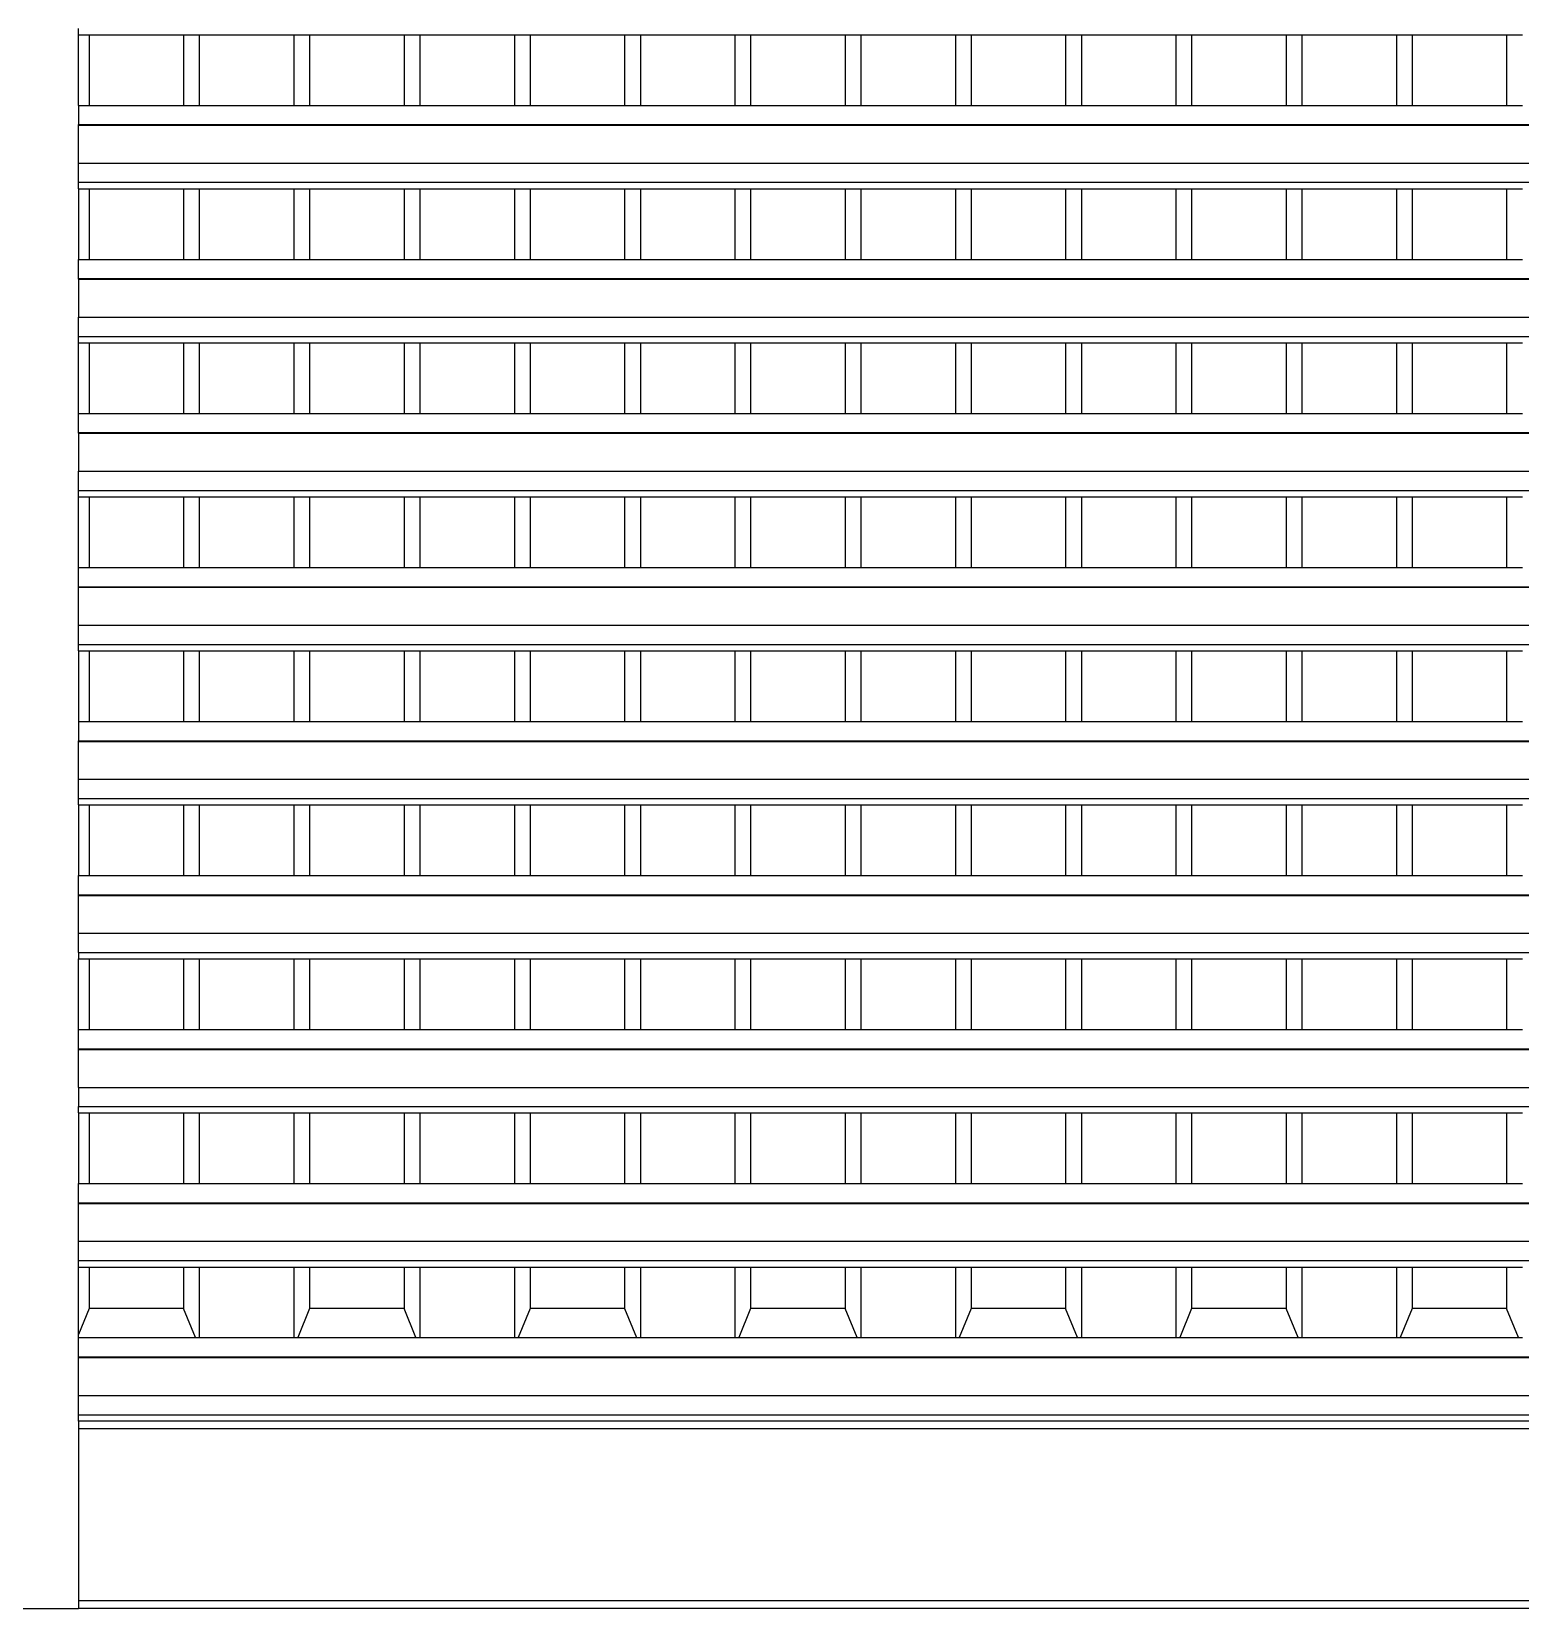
# Model space of a CAD drawing. Extents: x -49.7 to 49.7, y -10.2 to 18.8.
# Drawn here: x -18.091 to -16.184, y 11.671 to 13.69 of the extents above; entities that cross this region are included whole.
import ezdxf

# ---------------------------------------------------------------- set-up
doc = ezdxf.new("R2010")
doc.units = 0
doc.layers.get('0').update_dxf_attribs({"linetype": 'CONTINUOUS'})

msp = doc.modelspace()

# ---------------------------------------------------------------- linework, layer by layer
for p, q in [((-18.0307, 13.6861), (-18.0307, 13.6943)), ((-18.0307, 13.6861), (-18.017, 13.6861)), ((-18.0307, 13.5957), (-18.0307, 13.6861)), ((-18.017, 13.6861), (-18.017, 13.5957)), ((-18.017, 13.6861), (-17.8959, 13.6861)), ((-17.8959, 13.6861), (-17.8959, 13.5957)), ((-17.8959, 13.6861), (-17.8758, 13.6861)), ((-17.8758, 13.6861), (-17.8758, 13.5957)), ((-17.8758, 13.6861), (-17.7547, 13.6861)), ((-17.7547, 13.6861), (-17.7547, 13.5957)), ((-17.7547, 13.6861), (-17.7346, 13.6861)), ((-17.7346, 13.6861), (-17.7346, 13.5957)), ((-17.7346, 13.6861), (-17.6135, 13.6861)), ((-17.6135, 13.6861), (-17.6135, 13.5957)), ((-17.6135, 13.6861), (-17.5934, 13.6861)), ((-17.5934, 13.6861), (-17.5934, 13.5957)), ((-17.5934, 13.6861), (-17.4723, 13.6861)), ((-17.4723, 13.6861), (-17.4723, 13.5957)), ((-17.4723, 13.6861), (-17.4521, 13.6861)), ((-17.4521, 13.6861), (-17.4521, 13.5957)), ((-17.4521, 13.6861), (-17.3311, 13.6861)), ((-17.3311, 13.6861), (-17.3311, 13.5957)), ((-17.3311, 13.6861), (-17.3109, 13.6861)), ((-17.3109, 13.6861), (-17.3109, 13.5957)), ((-17.3109, 13.6861), (-17.1899, 13.6861)), ((-17.1899, 13.6861), (-17.1899, 13.5957)), ((-17.1899, 13.6861), (-17.1697, 13.6861)), ((-17.1697, 13.6861), (-17.1697, 13.5957)), ((-17.1697, 13.6861), (-17.0487, 13.6861)), ((-17.0487, 13.6861), (-17.0487, 13.5957)), ((-17.0487, 13.6861), (-17.0285, 13.6861)), ((-17.0285, 13.6861), (-17.0285, 13.5957)), ((-17.0285, 13.6861), (-16.9075, 13.6861)), ((-16.9075, 13.6861), (-16.9075, 13.5957)), ((-16.9075, 13.6861), (-16.8873, 13.6861)), ((-16.8873, 13.6861), (-16.8873, 13.5957)), ((-16.8873, 13.6861), (-16.7663, 13.6861)), ((-16.7663, 13.6861), (-16.7663, 13.5957)), ((-16.7663, 13.6861), (-16.7461, 13.6861)), ((-16.7461, 13.6861), (-16.7461, 13.5957)), ((-16.7461, 13.6861), (-16.6251, 13.6861)), ((-16.6251, 13.6861), (-16.6251, 13.5957)), ((-16.6251, 13.6861), (-16.6049, 13.6861)), ((-16.6049, 13.6861), (-16.6049, 13.5957)), ((-16.6049, 13.6861), (-16.4839, 13.6861)), ((-16.4839, 13.6861), (-16.4839, 13.5957)), ((-16.4839, 13.6861), (-16.4637, 13.6861)), ((-16.4637, 13.6861), (-16.4637, 13.5957)), ((-16.4637, 13.6861), (-16.3427, 13.6861)), ((-16.3427, 13.6861), (-16.3427, 13.5957)), ((-16.3427, 13.6861), (-16.3225, 13.6861)), ((-16.3225, 13.6861), (-16.3225, 13.5957)), ((-16.3225, 13.6861), (-16.2015, 13.6861)), ((-16.2015, 13.6861), (-16.2015, 13.5957)), ((-16.2015, 13.6861), (-16.1813, 13.6861)), ((-18.0307, 13.5957), (-18.017, 13.5957)), ((-18.0307, 13.5957), (-18.0307, 13.571)), ((-18.017, 13.5957), (-17.8959, 13.5957)), ((-17.8959, 13.5957), (-17.8758, 13.5957)), ((-17.8758, 13.5957), (-17.7547, 13.5957)), ((-17.7547, 13.5957), (-17.7346, 13.5957)), ((-17.7346, 13.5957), (-17.6135, 13.5957)), ((-17.6135, 13.5957), (-17.5934, 13.5957)), ((-17.5934, 13.5957), (-17.4723, 13.5957)), ((-17.4723, 13.5957), (-17.4521, 13.5957)), ((-17.4521, 13.5957), (-17.3311, 13.5957)), ((-17.3311, 13.5957), (-17.3109, 13.5957)), ((-17.3109, 13.5957), (-17.1899, 13.5957)), ((-17.1899, 13.5957), (-17.1697, 13.5957)), ((-17.1697, 13.5957), (-17.0487, 13.5957)), ((-17.0487, 13.5957), (-17.0285, 13.5957)), ((-17.0285, 13.5957), (-16.9075, 13.5957)), ((-16.9075, 13.5957), (-16.8873, 13.5957)), ((-16.8873, 13.5957), (-16.7663, 13.5957)), ((-16.7663, 13.5957), (-16.7461, 13.5957)), ((-16.7461, 13.5957), (-16.6251, 13.5957)), ((-16.6251, 13.5957), (-16.6049, 13.5957)), ((-16.6049, 13.5957), (-16.4839, 13.5957)), ((-16.4839, 13.5957), (-16.4637, 13.5957)), ((-16.4637, 13.5957), (-16.3427, 13.5957)), ((-16.3427, 13.5957), (-16.3225, 13.5957)), ((-16.3225, 13.5957), (-16.2015, 13.5957)), ((-16.2015, 13.5957), (-16.1813, 13.5957)), ((-18.0307, 13.571), (-14.4007, 13.571)), ((-18.0307, 13.5702), (-18.0307, 13.571)), ((-18.0307, 13.5702), (-14.4007, 13.5702)), ((-18.0307, 13.5217), (-18.0307, 13.5702)), ((-18.0307, 13.5217), (-14.4007, 13.5217)), ((-18.0307, 13.4971), (-18.0307, 13.5217)), ((-18.0307, 13.4971), (-14.4007, 13.4971)), ((-18.0307, 13.4888), (-18.0307, 13.4971)), ((-18.0307, 13.4888), (-18.017, 13.4888)), ((-18.0307, 13.4888), (-18.0307, 13.3984)), ((-18.017, 13.4888), (-18.017, 13.3984)), ((-18.017, 13.4888), (-17.8959, 13.4888)), ((-17.8959, 13.4888), (-17.8959, 13.3984)), ((-17.8959, 13.4888), (-17.8758, 13.4888)), ((-17.8758, 13.4888), (-17.8758, 13.3984)), ((-17.8758, 13.4888), (-17.7547, 13.4888)), ((-17.7547, 13.4888), (-17.7547, 13.3984)), ((-17.7547, 13.4888), (-17.7346, 13.4888)), ((-17.7346, 13.4888), (-17.7346, 13.3984)), ((-17.7346, 13.4888), (-17.6135, 13.4888)), ((-17.6135, 13.4888), (-17.6135, 13.3984)), ((-17.6135, 13.4888), (-17.5934, 13.4888)), ((-17.5934, 13.4888), (-17.5934, 13.3984)), ((-17.5934, 13.4888), (-17.4723, 13.4888)), ((-17.4723, 13.4888), (-17.4723, 13.3984)), ((-17.4723, 13.4888), (-17.4521, 13.4888)), ((-17.4521, 13.4888), (-17.4521, 13.3984)), ((-17.4521, 13.4888), (-17.3311, 13.4888)), ((-17.3311, 13.4888), (-17.3311, 13.3984)), ((-17.3311, 13.4888), (-17.3109, 13.4888)), ((-17.3109, 13.4888), (-17.3109, 13.3984)), ((-17.3109, 13.4888), (-17.1899, 13.4888)), ((-17.1899, 13.4888), (-17.1899, 13.3984)), ((-17.1899, 13.4888), (-17.1697, 13.4888)), ((-17.1697, 13.4888), (-17.1697, 13.3984)), ((-17.1697, 13.4888), (-17.0487, 13.4888)), ((-17.0487, 13.4888), (-17.0487, 13.3984)), ((-17.0487, 13.4888), (-17.0285, 13.4888)), ((-17.0285, 13.4888), (-17.0285, 13.3984)), ((-17.0285, 13.4888), (-16.9075, 13.4888)), ((-16.9075, 13.4888), (-16.9075, 13.3984)), ((-16.9075, 13.4888), (-16.8873, 13.4888)), ((-16.8873, 13.4888), (-16.8873, 13.3984)), ((-16.8873, 13.4888), (-16.7663, 13.4888)), ((-16.7663, 13.4888), (-16.7663, 13.3984)), ((-16.7663, 13.4888), (-16.7461, 13.4888)), ((-16.7461, 13.4888), (-16.7461, 13.3984)), ((-16.7461, 13.4888), (-16.6251, 13.4888)), ((-16.6251, 13.4888), (-16.6251, 13.3984)), ((-16.6251, 13.4888), (-16.6049, 13.4888)), ((-16.6049, 13.4888), (-16.6049, 13.3984)), ((-16.6049, 13.4888), (-16.4839, 13.4888)), ((-16.4839, 13.4888), (-16.4839, 13.3984)), ((-16.4839, 13.4888), (-16.4637, 13.4888)), ((-16.4637, 13.4888), (-16.4637, 13.3984)), ((-16.4637, 13.4888), (-16.3427, 13.4888)), ((-16.3427, 13.4888), (-16.3427, 13.3984)), ((-16.3427, 13.4888), (-16.3225, 13.4888)), ((-16.3225, 13.4888), (-16.3225, 13.3984)), ((-16.3225, 13.4888), (-16.2015, 13.4888)), ((-16.2015, 13.4888), (-16.2015, 13.3984)), ((-16.2015, 13.4888), (-16.1813, 13.4888)), ((-18.0307, 13.3984), (-18.017, 13.3984)), ((-18.0307, 13.3738), (-18.0307, 13.3984)), ((-18.017, 13.3984), (-17.8959, 13.3984)), ((-17.8959, 13.3984), (-17.8758, 13.3984)), ((-17.8758, 13.3984), (-17.7547, 13.3984)), ((-17.7547, 13.3984), (-17.7346, 13.3984)), ((-17.7346, 13.3984), (-17.6135, 13.3984)), ((-17.6135, 13.3984), (-17.5934, 13.3984)), ((-17.5934, 13.3984), (-17.4723, 13.3984)), ((-17.4723, 13.3984), (-17.4521, 13.3984)), ((-17.4521, 13.3984), (-17.3311, 13.3984)), ((-17.3311, 13.3984), (-17.3109, 13.3984)), ((-17.3109, 13.3984), (-17.1899, 13.3984)), ((-17.1899, 13.3984), (-17.1697, 13.3984)), ((-17.1697, 13.3984), (-17.0487, 13.3984)), ((-17.0487, 13.3984), (-17.0285, 13.3984)), ((-17.0285, 13.3984), (-16.9075, 13.3984)), ((-16.9075, 13.3984), (-16.8873, 13.3984)), ((-16.8873, 13.3984), (-16.7663, 13.3984)), ((-16.7663, 13.3984), (-16.7461, 13.3984)), ((-16.7461, 13.3984), (-16.6251, 13.3984)), ((-16.6251, 13.3984), (-16.6049, 13.3984)), ((-16.6049, 13.3984), (-16.4839, 13.3984)), ((-16.4839, 13.3984), (-16.4637, 13.3984)), ((-16.4637, 13.3984), (-16.3427, 13.3984)), ((-16.3427, 13.3984), (-16.3225, 13.3984)), ((-16.3225, 13.3984), (-16.2015, 13.3984)), ((-16.2015, 13.3984), (-16.1813, 13.3984)), ((-18.0307, 13.3738), (-14.4007, 13.3738)), ((-18.0307, 13.3729), (-18.0307, 13.3738)), ((-18.0307, 13.3729), (-14.4007, 13.3729)), ((-18.0307, 13.3729), (-18.0307, 13.3244)), ((-18.0307, 13.3244), (-14.4007, 13.3244)), ((-18.0307, 13.2998), (-18.0307, 13.3244)), ((-18.0307, 13.2998), (-14.4007, 13.2998)), ((-18.0307, 13.2916), (-18.0307, 13.2998)), ((-18.0307, 13.2916), (-18.017, 13.2916)), ((-18.0307, 13.2011), (-18.0307, 13.2916)), ((-18.017, 13.2916), (-18.017, 13.2011)), ((-18.017, 13.2916), (-17.8959, 13.2916)), ((-17.8959, 13.2916), (-17.8959, 13.2011)), ((-17.8959, 13.2916), (-17.8758, 13.2916)), ((-17.8758, 13.2916), (-17.8758, 13.2011)), ((-17.8758, 13.2916), (-17.7547, 13.2916)), ((-17.7547, 13.2916), (-17.7547, 13.2011)), ((-17.7547, 13.2916), (-17.7346, 13.2916)), ((-17.7346, 13.2916), (-17.7346, 13.2011)), ((-17.7346, 13.2916), (-17.6135, 13.2916)), ((-17.6135, 13.2916), (-17.6135, 13.2011)), ((-17.6135, 13.2916), (-17.5934, 13.2916)), ((-17.5934, 13.2916), (-17.5934, 13.2011)), ((-17.5934, 13.2916), (-17.4723, 13.2916)), ((-17.4723, 13.2916), (-17.4723, 13.2011)), ((-17.4723, 13.2916), (-17.4521, 13.2916)), ((-17.4521, 13.2916), (-17.4521, 13.2011)), ((-17.4521, 13.2916), (-17.3311, 13.2916)), ((-17.3311, 13.2916), (-17.3311, 13.2011)), ((-17.3311, 13.2916), (-17.3109, 13.2916)), ((-17.3109, 13.2916), (-17.3109, 13.2011)), ((-17.3109, 13.2916), (-17.1899, 13.2916)), ((-17.1899, 13.2916), (-17.1899, 13.2011)), ((-17.1899, 13.2916), (-17.1697, 13.2916)), ((-17.1697, 13.2916), (-17.1697, 13.2011)), ((-17.1697, 13.2916), (-17.0487, 13.2916)), ((-17.0487, 13.2916), (-17.0487, 13.2011)), ((-17.0487, 13.2916), (-17.0285, 13.2916)), ((-17.0285, 13.2916), (-17.0285, 13.2011)), ((-17.0285, 13.2916), (-16.9075, 13.2916)), ((-16.9075, 13.2916), (-16.9075, 13.2011)), ((-16.9075, 13.2916), (-16.8873, 13.2916)), ((-16.8873, 13.2916), (-16.8873, 13.2011)), ((-16.8873, 13.2916), (-16.7663, 13.2916)), ((-16.7663, 13.2916), (-16.7663, 13.2011)), ((-16.7663, 13.2916), (-16.7461, 13.2916)), ((-16.7461, 13.2916), (-16.7461, 13.2011)), ((-16.7461, 13.2916), (-16.6251, 13.2916)), ((-16.6251, 13.2916), (-16.6251, 13.2011)), ((-16.6251, 13.2916), (-16.6049, 13.2916)), ((-16.6049, 13.2916), (-16.6049, 13.2011)), ((-16.6049, 13.2916), (-16.4839, 13.2916)), ((-16.4839, 13.2916), (-16.4839, 13.2011)), ((-16.4839, 13.2916), (-16.4637, 13.2916)), ((-16.4637, 13.2916), (-16.4637, 13.2011)), ((-16.4637, 13.2916), (-16.3427, 13.2916)), ((-16.3427, 13.2916), (-16.3427, 13.2011)), ((-16.3427, 13.2916), (-16.3225, 13.2916)), ((-16.3225, 13.2916), (-16.3225, 13.2011)), ((-16.3225, 13.2916), (-16.2015, 13.2916)), ((-16.2015, 13.2916), (-16.2015, 13.2011)), ((-16.2015, 13.2916), (-16.1813, 13.2916)), ((-18.0307, 13.2011), (-18.017, 13.2011)), ((-18.0307, 13.1765), (-18.0307, 13.2011)), ((-18.017, 13.2011), (-17.8959, 13.2011)), ((-17.8959, 13.2011), (-17.8758, 13.2011)), ((-17.8758, 13.2011), (-17.7547, 13.2011)), ((-17.7547, 13.2011), (-17.7346, 13.2011)), ((-17.7346, 13.2011), (-17.6135, 13.2011)), ((-17.6135, 13.2011), (-17.5934, 13.2011)), ((-17.5934, 13.2011), (-17.4723, 13.2011)), ((-17.4723, 13.2011), (-17.4521, 13.2011)), ((-17.4521, 13.2011), (-17.3311, 13.2011)), ((-17.3311, 13.2011), (-17.3109, 13.2011)), ((-17.3109, 13.2011), (-17.1899, 13.2011)), ((-17.1899, 13.2011), (-17.1697, 13.2011)), ((-17.1697, 13.2011), (-17.0487, 13.2011)), ((-17.0487, 13.2011), (-17.0285, 13.2011)), ((-17.0285, 13.2011), (-16.9075, 13.2011)), ((-16.9075, 13.2011), (-16.8873, 13.2011)), ((-16.8873, 13.2011), (-16.7663, 13.2011)), ((-16.7663, 13.2011), (-16.7461, 13.2011)), ((-16.7461, 13.2011), (-16.6251, 13.2011)), ((-16.6251, 13.2011), (-16.6049, 13.2011)), ((-16.6049, 13.2011), (-16.4839, 13.2011)), ((-16.4839, 13.2011), (-16.4637, 13.2011)), ((-16.4637, 13.2011), (-16.3427, 13.2011)), ((-16.3427, 13.2011), (-16.3225, 13.2011)), ((-16.3225, 13.2011), (-16.2015, 13.2011)), ((-16.2015, 13.2011), (-16.1813, 13.2011)), ((-18.0307, 13.1765), (-14.4007, 13.1765)), ((-18.0307, 13.1757), (-18.0307, 13.1765)), ((-18.0307, 13.1757), (-14.4007, 13.1757)), ((-18.0307, 13.1757), (-18.0307, 13.1272)), ((-18.0307, 13.1272), (-14.4007, 13.1272)), ((-18.0307, 13.1025), (-18.0307, 13.1272)), ((-18.0307, 13.1025), (-14.4007, 13.1025)), ((-18.0307, 13.0943), (-18.0307, 13.1025)), ((-18.0307, 13.0943), (-18.017, 13.0943)), ((-18.0307, 13.0039), (-18.0307, 13.0943)), ((-18.017, 13.0943), (-18.017, 13.0039)), ((-18.017, 13.0943), (-17.8959, 13.0943)), ((-17.8959, 13.0943), (-17.8959, 13.0039)), ((-17.8959, 13.0943), (-17.8758, 13.0943)), ((-17.8758, 13.0943), (-17.8758, 13.0039)), ((-17.8758, 13.0943), (-17.7547, 13.0943)), ((-17.7547, 13.0943), (-17.7547, 13.0039)), ((-17.7547, 13.0943), (-17.7346, 13.0943)), ((-17.7346, 13.0943), (-17.7346, 13.0039)), ((-17.7346, 13.0943), (-17.6135, 13.0943)), ((-17.6135, 13.0943), (-17.6135, 13.0039)), ((-17.6135, 13.0943), (-17.5934, 13.0943)), ((-17.5934, 13.0943), (-17.5934, 13.0039)), ((-17.5934, 13.0943), (-17.4723, 13.0943)), ((-17.4723, 13.0943), (-17.4723, 13.0039)), ((-17.4723, 13.0943), (-17.4521, 13.0943)), ((-17.4521, 13.0943), (-17.4521, 13.0039)), ((-17.4521, 13.0943), (-17.3311, 13.0943)), ((-17.3311, 13.0943), (-17.3311, 13.0039)), ((-17.3311, 13.0943), (-17.3109, 13.0943)), ((-17.3109, 13.0943), (-17.3109, 13.0039)), ((-17.3109, 13.0943), (-17.1899, 13.0943)), ((-17.1899, 13.0943), (-17.1899, 13.0039)), ((-17.1899, 13.0943), (-17.1697, 13.0943)), ((-17.1697, 13.0943), (-17.1697, 13.0039)), ((-17.1697, 13.0943), (-17.0487, 13.0943)), ((-17.0487, 13.0943), (-17.0487, 13.0039)), ((-17.0487, 13.0943), (-17.0285, 13.0943)), ((-17.0285, 13.0943), (-17.0285, 13.0039)), ((-17.0285, 13.0943), (-16.9075, 13.0943)), ((-16.9075, 13.0943), (-16.9075, 13.0039)), ((-16.9075, 13.0943), (-16.8873, 13.0943)), ((-16.8873, 13.0943), (-16.8873, 13.0039)), ((-16.8873, 13.0943), (-16.7663, 13.0943)), ((-16.7663, 13.0943), (-16.7663, 13.0039)), ((-16.7663, 13.0943), (-16.7461, 13.0943)), ((-16.7461, 13.0943), (-16.7461, 13.0039)), ((-16.7461, 13.0943), (-16.6251, 13.0943)), ((-16.6251, 13.0943), (-16.6251, 13.0039)), ((-16.6251, 13.0943), (-16.6049, 13.0943)), ((-16.6049, 13.0943), (-16.6049, 13.0039)), ((-16.6049, 13.0943), (-16.4839, 13.0943)), ((-16.4839, 13.0943), (-16.4839, 13.0039)), ((-16.4839, 13.0943), (-16.4637, 13.0943)), ((-16.4637, 13.0943), (-16.4637, 13.0039)), ((-16.4637, 13.0943), (-16.3427, 13.0943)), ((-16.3427, 13.0943), (-16.3427, 13.0039)), ((-16.3427, 13.0943), (-16.3225, 13.0943)), ((-16.3225, 13.0943), (-16.3225, 13.0039)), ((-16.3225, 13.0943), (-16.2015, 13.0943)), ((-16.2015, 13.0943), (-16.2015, 13.0039)), ((-16.2015, 13.0943), (-16.1813, 13.0943)), ((-18.0307, 13.0039), (-18.017, 13.0039)), ((-18.0307, 12.9792), (-18.0307, 13.0039)), ((-18.017, 13.0039), (-17.8959, 13.0039)), ((-17.8959, 13.0039), (-17.8758, 13.0039)), ((-17.8758, 13.0039), (-17.7547, 13.0039)), ((-17.7547, 13.0039), (-17.7346, 13.0039)), ((-17.7346, 13.0039), (-17.6135, 13.0039)), ((-17.6135, 13.0039), (-17.5934, 13.0039)), ((-17.5934, 13.0039), (-17.4723, 13.0039)), ((-17.4723, 13.0039), (-17.4521, 13.0039)), ((-17.4521, 13.0039), (-17.3311, 13.0039)), ((-17.3311, 13.0039), (-17.3109, 13.0039)), ((-17.3109, 13.0039), (-17.1899, 13.0039)), ((-17.1899, 13.0039), (-17.1697, 13.0039)), ((-17.1697, 13.0039), (-17.0487, 13.0039)), ((-17.0487, 13.0039), (-17.0285, 13.0039)), ((-17.0285, 13.0039), (-16.9075, 13.0039)), ((-16.9075, 13.0039), (-16.8873, 13.0039)), ((-16.8873, 13.0039), (-16.7663, 13.0039)), ((-16.7663, 13.0039), (-16.7461, 13.0039)), ((-16.7461, 13.0039), (-16.6251, 13.0039)), ((-16.6251, 13.0039), (-16.6049, 13.0039)), ((-16.6049, 13.0039), (-16.4839, 13.0039)), ((-16.4839, 13.0039), (-16.4637, 13.0039)), ((-16.4637, 13.0039), (-16.3427, 13.0039)), ((-16.3427, 13.0039), (-16.3225, 13.0039)), ((-16.3225, 13.0039), (-16.2015, 13.0039)), ((-16.2015, 13.0039), (-16.1813, 13.0039)), ((-18.0307, 12.9792), (-14.4007, 12.9792)), ((-18.0307, 12.9784), (-18.0307, 12.9792)), ((-18.0307, 12.9784), (-14.4007, 12.9784)), ((-18.0307, 12.9299), (-18.0307, 12.9784)), ((-18.0307, 12.9299), (-14.4007, 12.9299)), ((-18.0307, 12.9052), (-18.0307, 12.9299)), ((-18.0307, 12.9052), (-14.4007, 12.9052)), ((-18.0307, 12.897), (-18.0307, 12.9052)), ((-18.0307, 12.897), (-18.017, 12.897)), ((-18.0307, 12.897), (-18.0307, 12.8066)), ((-18.017, 12.897), (-18.017, 12.8066)), ((-18.017, 12.897), (-17.8959, 12.897)), ((-17.8959, 12.897), (-17.8959, 12.8066)), ((-17.8959, 12.897), (-17.8758, 12.897)), ((-17.8758, 12.897), (-17.8758, 12.8066)), ((-17.8758, 12.897), (-17.7547, 12.897)), ((-17.7547, 12.897), (-17.7547, 12.8066)), ((-17.7547, 12.897), (-17.7346, 12.897)), ((-17.7346, 12.897), (-17.7346, 12.8066)), ((-17.7346, 12.897), (-17.6135, 12.897)), ((-17.6135, 12.897), (-17.6135, 12.8066)), ((-17.6135, 12.897), (-17.5934, 12.897)), ((-17.5934, 12.897), (-17.5934, 12.8066)), ((-17.5934, 12.897), (-17.4723, 12.897)), ((-17.4723, 12.897), (-17.4723, 12.8066)), ((-17.4723, 12.897), (-17.4521, 12.897)), ((-17.4521, 12.897), (-17.4521, 12.8066)), ((-17.4521, 12.897), (-17.3311, 12.897)), ((-17.3311, 12.897), (-17.3311, 12.8066)), ((-17.3311, 12.897), (-17.3109, 12.897)), ((-17.3109, 12.897), (-17.3109, 12.8066)), ((-17.3109, 12.897), (-17.1899, 12.897)), ((-17.1899, 12.897), (-17.1899, 12.8066)), ((-17.1899, 12.897), (-17.1697, 12.897)), ((-17.1697, 12.897), (-17.1697, 12.8066)), ((-17.1697, 12.897), (-17.0487, 12.897)), ((-17.0487, 12.897), (-17.0487, 12.8066)), ((-17.0487, 12.897), (-17.0285, 12.897)), ((-17.0285, 12.897), (-17.0285, 12.8066)), ((-17.0285, 12.897), (-16.9075, 12.897)), ((-16.9075, 12.897), (-16.9075, 12.8066)), ((-16.9075, 12.897), (-16.8873, 12.897)), ((-16.8873, 12.897), (-16.8873, 12.8066)), ((-16.8873, 12.897), (-16.7663, 12.897)), ((-16.7663, 12.897), (-16.7663, 12.8066)), ((-16.7663, 12.897), (-16.7461, 12.897)), ((-16.7461, 12.897), (-16.7461, 12.8066)), ((-16.7461, 12.897), (-16.6251, 12.897)), ((-16.6251, 12.897), (-16.6251, 12.8066)), ((-16.6251, 12.897), (-16.6049, 12.897)), ((-16.6049, 12.897), (-16.6049, 12.8066)), ((-16.6049, 12.897), (-16.4839, 12.897)), ((-16.4839, 12.897), (-16.4839, 12.8066)), ((-16.4839, 12.897), (-16.4637, 12.897)), ((-16.4637, 12.897), (-16.4637, 12.8066)), ((-16.4637, 12.897), (-16.3427, 12.897)), ((-16.3427, 12.897), (-16.3427, 12.8066)), ((-16.3427, 12.897), (-16.3225, 12.897)), ((-16.3225, 12.897), (-16.3225, 12.8066)), ((-16.3225, 12.897), (-16.2015, 12.897)), ((-16.2015, 12.897), (-16.2015, 12.8066)), ((-16.2015, 12.897), (-16.1813, 12.897)), ((-18.0307, 12.8066), (-18.017, 12.8066)), ((-18.0307, 12.8066), (-18.0307, 12.7819)), ((-18.017, 12.8066), (-17.8959, 12.8066)), ((-17.8959, 12.8066), (-17.8758, 12.8066)), ((-17.8758, 12.8066), (-17.7547, 12.8066)), ((-17.7547, 12.8066), (-17.7346, 12.8066)), ((-17.7346, 12.8066), (-17.6135, 12.8066)), ((-17.6135, 12.8066), (-17.5934, 12.8066)), ((-17.5934, 12.8066), (-17.4723, 12.8066)), ((-17.4723, 12.8066), (-17.4521, 12.8066)), ((-17.4521, 12.8066), (-17.3311, 12.8066)), ((-17.3311, 12.8066), (-17.3109, 12.8066)), ((-17.3109, 12.8066), (-17.1899, 12.8066)), ((-17.1899, 12.8066), (-17.1697, 12.8066)), ((-17.1697, 12.8066), (-17.0487, 12.8066)), ((-17.0487, 12.8066), (-17.0285, 12.8066)), ((-17.0285, 12.8066), (-16.9075, 12.8066)), ((-16.9075, 12.8066), (-16.8873, 12.8066)), ((-16.8873, 12.8066), (-16.7663, 12.8066)), ((-16.7663, 12.8066), (-16.7461, 12.8066)), ((-16.7461, 12.8066), (-16.6251, 12.8066)), ((-16.6251, 12.8066), (-16.6049, 12.8066)), ((-16.6049, 12.8066), (-16.4839, 12.8066)), ((-16.4839, 12.8066), (-16.4637, 12.8066)), ((-16.4637, 12.8066), (-16.3427, 12.8066)), ((-16.3427, 12.8066), (-16.3225, 12.8066)), ((-16.3225, 12.8066), (-16.2015, 12.8066)), ((-16.2015, 12.8066), (-16.1813, 12.8066)), ((-18.0307, 12.7819), (-14.4007, 12.7819)), ((-18.0307, 12.7811), (-18.0307, 12.7819)), ((-18.0307, 12.7811), (-14.4007, 12.7811)), ((-18.0307, 12.7326), (-18.0307, 12.7811)), ((-18.0307, 12.7326), (-14.4007, 12.7326)), ((-18.0307, 12.7079), (-18.0307, 12.7326)), ((-18.0307, 12.7079), (-14.4007, 12.7079)), ((-18.0307, 12.6997), (-18.0307, 12.7079)), ((-18.0307, 12.6997), (-18.017, 12.6997)), ((-18.0307, 12.6997), (-18.0307, 12.6093)), ((-18.017, 12.6997), (-18.017, 12.6093)), ((-18.017, 12.6997), (-17.8959, 12.6997)), ((-17.8959, 12.6997), (-17.8959, 12.6093)), ((-17.8959, 12.6997), (-17.8758, 12.6997)), ((-17.8758, 12.6997), (-17.8758, 12.6093)), ((-17.8758, 12.6997), (-17.7547, 12.6997)), ((-17.7547, 12.6997), (-17.7547, 12.6093)), ((-17.7547, 12.6997), (-17.7346, 12.6997)), ((-17.7346, 12.6997), (-17.7346, 12.6093)), ((-17.7346, 12.6997), (-17.6135, 12.6997)), ((-17.6135, 12.6997), (-17.6135, 12.6093)), ((-17.6135, 12.6997), (-17.5934, 12.6997)), ((-17.5934, 12.6997), (-17.5934, 12.6093)), ((-17.5934, 12.6997), (-17.4723, 12.6997)), ((-17.4723, 12.6997), (-17.4723, 12.6093)), ((-17.4723, 12.6997), (-17.4521, 12.6997)), ((-17.4521, 12.6997), (-17.4521, 12.6093)), ((-17.4521, 12.6997), (-17.3311, 12.6997)), ((-17.3311, 12.6997), (-17.3311, 12.6093)), ((-17.3311, 12.6997), (-17.3109, 12.6997)), ((-17.3109, 12.6997), (-17.3109, 12.6093)), ((-17.3109, 12.6997), (-17.1899, 12.6997)), ((-17.1899, 12.6997), (-17.1899, 12.6093)), ((-17.1899, 12.6997), (-17.1697, 12.6997)), ((-17.1697, 12.6997), (-17.1697, 12.6093)), ((-17.1697, 12.6997), (-17.0487, 12.6997)), ((-17.0487, 12.6997), (-17.0487, 12.6093)), ((-17.0487, 12.6997), (-17.0285, 12.6997)), ((-17.0285, 12.6997), (-17.0285, 12.6093)), ((-17.0285, 12.6997), (-16.9075, 12.6997)), ((-16.9075, 12.6997), (-16.9075, 12.6093)), ((-16.9075, 12.6997), (-16.8873, 12.6997)), ((-16.8873, 12.6997), (-16.8873, 12.6093)), ((-16.8873, 12.6997), (-16.7663, 12.6997)), ((-16.7663, 12.6997), (-16.7663, 12.6093)), ((-16.7663, 12.6997), (-16.7461, 12.6997)), ((-16.7461, 12.6997), (-16.7461, 12.6093)), ((-16.7461, 12.6997), (-16.6251, 12.6997)), ((-16.6251, 12.6997), (-16.6251, 12.6093)), ((-16.6251, 12.6997), (-16.6049, 12.6997)), ((-16.6049, 12.6997), (-16.6049, 12.6093)), ((-16.6049, 12.6997), (-16.4839, 12.6997)), ((-16.4839, 12.6997), (-16.4839, 12.6093)), ((-16.4839, 12.6997), (-16.4637, 12.6997)), ((-16.4637, 12.6997), (-16.4637, 12.6093)), ((-16.4637, 12.6997), (-16.3427, 12.6997)), ((-16.3427, 12.6997), (-16.3427, 12.6093)), ((-16.3427, 12.6997), (-16.3225, 12.6997)), ((-16.3225, 12.6997), (-16.3225, 12.6093)), ((-16.3225, 12.6997), (-16.2015, 12.6997)), ((-16.2015, 12.6997), (-16.2015, 12.6093)), ((-16.2015, 12.6997), (-16.1813, 12.6997)), ((-18.0307, 12.6093), (-18.017, 12.6093)), ((-18.0307, 12.5846), (-18.0307, 12.6093)), ((-18.017, 12.6093), (-17.8959, 12.6093)), ((-17.8959, 12.6093), (-17.8758, 12.6093)), ((-17.8758, 12.6093), (-17.7547, 12.6093)), ((-17.7547, 12.6093), (-17.7346, 12.6093)), ((-17.7346, 12.6093), (-17.6135, 12.6093)), ((-17.6135, 12.6093), (-17.5934, 12.6093)), ((-17.5934, 12.6093), (-17.4723, 12.6093)), ((-17.4723, 12.6093), (-17.4521, 12.6093)), ((-17.4521, 12.6093), (-17.3311, 12.6093)), ((-17.3311, 12.6093), (-17.3109, 12.6093)), ((-17.3109, 12.6093), (-17.1899, 12.6093)), ((-17.1899, 12.6093), (-17.1697, 12.6093)), ((-17.1697, 12.6093), (-17.0487, 12.6093)), ((-17.0487, 12.6093), (-17.0285, 12.6093)), ((-17.0285, 12.6093), (-16.9075, 12.6093)), ((-16.9075, 12.6093), (-16.8873, 12.6093)), ((-16.8873, 12.6093), (-16.7663, 12.6093)), ((-16.7663, 12.6093), (-16.7461, 12.6093)), ((-16.7461, 12.6093), (-16.6251, 12.6093)), ((-16.6251, 12.6093), (-16.6049, 12.6093)), ((-16.6049, 12.6093), (-16.4839, 12.6093)), ((-16.4839, 12.6093), (-16.4637, 12.6093)), ((-16.4637, 12.6093), (-16.3427, 12.6093)), ((-16.3427, 12.6093), (-16.3225, 12.6093)), ((-16.3225, 12.6093), (-16.2015, 12.6093)), ((-16.2015, 12.6093), (-16.1813, 12.6093)), ((-18.0307, 12.5846), (-14.4007, 12.5846)), ((-18.0307, 12.5838), (-18.0307, 12.5846)), ((-18.0307, 12.5838), (-14.4007, 12.5838)), ((-18.0307, 12.5353), (-18.0307, 12.5838)), ((-18.0307, 12.5353), (-14.4007, 12.5353)), ((-18.0307, 12.5107), (-18.0307, 12.5353)), ((-18.0307, 12.5107), (-14.4007, 12.5107)), ((-18.0307, 12.5107), (-18.0307, 12.5024)), ((-18.0307, 12.5024), (-18.017, 12.5024)), ((-18.0307, 12.412), (-18.0307, 12.5024)), ((-18.017, 12.5024), (-18.017, 12.412)), ((-18.017, 12.5024), (-17.8959, 12.5024)), ((-17.8959, 12.5024), (-17.8959, 12.412)), ((-17.8959, 12.5024), (-17.8758, 12.5024)), ((-17.8758, 12.5024), (-17.8758, 12.412)), ((-17.8758, 12.5024), (-17.7547, 12.5024)), ((-17.7547, 12.5024), (-17.7547, 12.412)), ((-17.7547, 12.5024), (-17.7346, 12.5024)), ((-17.7346, 12.5024), (-17.7346, 12.412)), ((-17.7346, 12.5024), (-17.6135, 12.5024)), ((-17.6135, 12.5024), (-17.6135, 12.412)), ((-17.6135, 12.5024), (-17.5934, 12.5024)), ((-17.5934, 12.5024), (-17.5934, 12.412)), ((-17.5934, 12.5024), (-17.4723, 12.5024)), ((-17.4723, 12.5024), (-17.4723, 12.412)), ((-17.4723, 12.5024), (-17.4521, 12.5024)), ((-17.4521, 12.5024), (-17.4521, 12.412)), ((-17.4521, 12.5024), (-17.3311, 12.5024)), ((-17.3311, 12.5024), (-17.3311, 12.412)), ((-17.3311, 12.5024), (-17.3109, 12.5024)), ((-17.3109, 12.5024), (-17.3109, 12.412)), ((-17.3109, 12.5024), (-17.1899, 12.5024)), ((-17.1899, 12.5024), (-17.1899, 12.412)), ((-17.1899, 12.5024), (-17.1697, 12.5024)), ((-17.1697, 12.5024), (-17.1697, 12.412)), ((-17.1697, 12.5024), (-17.0487, 12.5024)), ((-17.0487, 12.5024), (-17.0487, 12.412)), ((-17.0487, 12.5024), (-17.0285, 12.5024)), ((-17.0285, 12.5024), (-17.0285, 12.412)), ((-17.0285, 12.5024), (-16.9075, 12.5024)), ((-16.9075, 12.5024), (-16.9075, 12.412)), ((-16.9075, 12.5024), (-16.8873, 12.5024)), ((-16.8873, 12.5024), (-16.8873, 12.412)), ((-16.8873, 12.5024), (-16.7663, 12.5024)), ((-16.7663, 12.5024), (-16.7663, 12.412)), ((-16.7663, 12.5024), (-16.7461, 12.5024)), ((-16.7461, 12.5024), (-16.7461, 12.412)), ((-16.7461, 12.5024), (-16.6251, 12.5024)), ((-16.6251, 12.5024), (-16.6251, 12.412)), ((-16.6251, 12.5024), (-16.6049, 12.5024)), ((-16.6049, 12.5024), (-16.6049, 12.412)), ((-16.6049, 12.5024), (-16.4839, 12.5024)), ((-16.4839, 12.5024), (-16.4839, 12.412)), ((-16.4839, 12.5024), (-16.4637, 12.5024)), ((-16.4637, 12.5024), (-16.4637, 12.412)), ((-16.4637, 12.5024), (-16.3427, 12.5024)), ((-16.3427, 12.5024), (-16.3427, 12.412)), ((-16.3427, 12.5024), (-16.3225, 12.5024)), ((-16.3225, 12.5024), (-16.3225, 12.412)), ((-16.3225, 12.5024), (-16.2015, 12.5024)), ((-16.2015, 12.5024), (-16.2015, 12.412)), ((-16.2015, 12.5024), (-16.1813, 12.5024)), ((-18.0307, 12.412), (-18.017, 12.412)), ((-18.0307, 12.3874), (-18.0307, 12.412)), ((-18.017, 12.412), (-17.8959, 12.412)), ((-17.8959, 12.412), (-17.8758, 12.412)), ((-17.8758, 12.412), (-17.7547, 12.412)), ((-17.7547, 12.412), (-17.7346, 12.412)), ((-17.7346, 12.412), (-17.6135, 12.412)), ((-17.6135, 12.412), (-17.5934, 12.412)), ((-17.5934, 12.412), (-17.4723, 12.412)), ((-17.4723, 12.412), (-17.4521, 12.412)), ((-17.4521, 12.412), (-17.3311, 12.412)), ((-17.3311, 12.412), (-17.3109, 12.412)), ((-17.3109, 12.412), (-17.1899, 12.412)), ((-17.1899, 12.412), (-17.1697, 12.412)), ((-17.1697, 12.412), (-17.0487, 12.412)), ((-17.0487, 12.412), (-17.0285, 12.412)), ((-17.0285, 12.412), (-16.9075, 12.412)), ((-16.9075, 12.412), (-16.8873, 12.412)), ((-16.8873, 12.412), (-16.7663, 12.412)), ((-16.7663, 12.412), (-16.7461, 12.412)), ((-16.7461, 12.412), (-16.6251, 12.412)), ((-16.6251, 12.412), (-16.6049, 12.412)), ((-16.6049, 12.412), (-16.4839, 12.412)), ((-16.4839, 12.412), (-16.4637, 12.412)), ((-16.4637, 12.412), (-16.3427, 12.412)), ((-16.3427, 12.412), (-16.3225, 12.412)), ((-16.3225, 12.412), (-16.2015, 12.412)), ((-16.2015, 12.412), (-16.1813, 12.412)), ((-18.0307, 12.3874), (-14.4007, 12.3874)), ((-18.0307, 12.3865), (-18.0307, 12.3874)), ((-18.0307, 12.3865), (-14.4007, 12.3865)), ((-18.0307, 12.338), (-18.0307, 12.3865)), ((-18.0307, 12.338), (-14.4007, 12.338)), ((-18.0307, 12.338), (-18.0307, 12.3134)), ((-18.0307, 12.3134), (-14.4007, 12.3134)), ((-18.0307, 12.3052), (-18.0307, 12.3134)), ((-18.0307, 12.3052), (-18.017, 12.3052)), ((-18.0307, 12.3052), (-18.0307, 12.2147)), ((-18.017, 12.3052), (-18.017, 12.2147)), ((-18.017, 12.3052), (-17.8959, 12.3052)), ((-17.8959, 12.3052), (-17.8959, 12.2147)), ((-17.8959, 12.3052), (-17.8758, 12.3052)), ((-17.8758, 12.3052), (-17.8758, 12.2147)), ((-17.8758, 12.3052), (-17.7547, 12.3052)), ((-17.7547, 12.3052), (-17.7547, 12.2147)), ((-17.7547, 12.3052), (-17.7346, 12.3052)), ((-17.7346, 12.3052), (-17.7346, 12.2147)), ((-17.7346, 12.3052), (-17.6135, 12.3052)), ((-17.6135, 12.3052), (-17.6135, 12.2147)), ((-17.6135, 12.3052), (-17.5934, 12.3052)), ((-17.5934, 12.3052), (-17.5934, 12.2147)), ((-17.5934, 12.3052), (-17.4723, 12.3052)), ((-17.4723, 12.3052), (-17.4723, 12.2147)), ((-17.4723, 12.3052), (-17.4521, 12.3052)), ((-17.4521, 12.3052), (-17.4521, 12.2147)), ((-17.4521, 12.3052), (-17.3311, 12.3052)), ((-17.3311, 12.3052), (-17.3311, 12.2147)), ((-17.3311, 12.3052), (-17.3109, 12.3052)), ((-17.3109, 12.3052), (-17.3109, 12.2147)), ((-17.3109, 12.3052), (-17.1899, 12.3052)), ((-17.1899, 12.3052), (-17.1899, 12.2147)), ((-17.1899, 12.3052), (-17.1697, 12.3052)), ((-17.1697, 12.3052), (-17.1697, 12.2147)), ((-17.1697, 12.3052), (-17.0487, 12.3052)), ((-17.0487, 12.3052), (-17.0487, 12.2147)), ((-17.0487, 12.3052), (-17.0285, 12.3052)), ((-17.0285, 12.3052), (-17.0285, 12.2147)), ((-17.0285, 12.3052), (-16.9075, 12.3052)), ((-16.9075, 12.3052), (-16.9075, 12.2147)), ((-16.9075, 12.3052), (-16.8873, 12.3052)), ((-16.8873, 12.3052), (-16.8873, 12.2147)), ((-16.8873, 12.3052), (-16.7663, 12.3052)), ((-16.7663, 12.3052), (-16.7663, 12.2147)), ((-16.7663, 12.3052), (-16.7461, 12.3052)), ((-16.7461, 12.3052), (-16.7461, 12.2147)), ((-16.7461, 12.3052), (-16.6251, 12.3052)), ((-16.6251, 12.3052), (-16.6251, 12.2147)), ((-16.6251, 12.3052), (-16.6049, 12.3052)), ((-16.6049, 12.3052), (-16.6049, 12.2147)), ((-16.6049, 12.3052), (-16.4839, 12.3052)), ((-16.4839, 12.3052), (-16.4839, 12.2147)), ((-16.4839, 12.3052), (-16.4637, 12.3052)), ((-16.4637, 12.3052), (-16.4637, 12.2147)), ((-16.4637, 12.3052), (-16.3427, 12.3052)), ((-16.3427, 12.3052), (-16.3427, 12.2147)), ((-16.3427, 12.3052), (-16.3225, 12.3052)), ((-16.3225, 12.3052), (-16.3225, 12.2147)), ((-16.3225, 12.3052), (-16.2015, 12.3052)), ((-16.2015, 12.3052), (-16.2015, 12.2147)), ((-16.2015, 12.3052), (-16.1813, 12.3052)), ((-18.0307, 12.2147), (-18.017, 12.2147)), ((-18.0307, 12.1901), (-18.0307, 12.2147)), ((-18.017, 12.2147), (-17.8959, 12.2147)), ((-17.8959, 12.2147), (-17.8758, 12.2147)), ((-17.8758, 12.2147), (-17.7547, 12.2147)), ((-17.7547, 12.2147), (-17.7346, 12.2147)), ((-17.7346, 12.2147), (-17.6135, 12.2147)), ((-17.6135, 12.2147), (-17.5934, 12.2147)), ((-17.5934, 12.2147), (-17.4723, 12.2147)), ((-17.4723, 12.2147), (-17.4521, 12.2147)), ((-17.4521, 12.2147), (-17.3311, 12.2147)), ((-17.3311, 12.2147), (-17.3109, 12.2147)), ((-17.3109, 12.2147), (-17.1899, 12.2147)), ((-17.1899, 12.2147), (-17.1697, 12.2147)), ((-17.1697, 12.2147), (-17.0487, 12.2147)), ((-17.0487, 12.2147), (-17.0285, 12.2147)), ((-17.0285, 12.2147), (-16.9075, 12.2147)), ((-16.9075, 12.2147), (-16.8873, 12.2147)), ((-16.8873, 12.2147), (-16.7663, 12.2147)), ((-16.7663, 12.2147), (-16.7461, 12.2147)), ((-16.7461, 12.2147), (-16.6251, 12.2147)), ((-16.6251, 12.2147), (-16.6049, 12.2147)), ((-16.6049, 12.2147), (-16.4839, 12.2147)), ((-16.4839, 12.2147), (-16.4637, 12.2147)), ((-16.4637, 12.2147), (-16.3427, 12.2147)), ((-16.3427, 12.2147), (-16.3225, 12.2147)), ((-16.3225, 12.2147), (-16.2015, 12.2147)), ((-16.2015, 12.2147), (-16.1813, 12.2147)), ((-18.0307, 12.1901), (-14.4007, 12.1901)), ((-18.0307, 12.1893), (-18.0307, 12.1901)), ((-18.0307, 12.1893), (-14.4007, 12.1893)), ((-18.0307, 12.1408), (-18.0307, 12.1893)), ((-18.0307, 12.1408), (-14.4007, 12.1408)), ((-18.0307, 12.1161), (-18.0307, 12.1408)), ((-18.0307, 12.1161), (-14.4007, 12.1161)), ((-18.0307, 12.1079), (-18.0307, 12.1161)), ((-18.0307, 12.1079), (-18.017, 12.1079)), ((-18.0307, 12.0213), (-18.0307, 12.1079)), ((-18.017, 12.1079), (-18.017, 12.0547)), ((-18.017, 12.1079), (-17.8959, 12.1079)), ((-17.8959, 12.1079), (-17.8959, 12.0547)), ((-17.8959, 12.1079), (-17.8758, 12.1079)), ((-17.8758, 12.1079), (-17.8758, 12.0175)), ((-17.8758, 12.1079), (-17.7547, 12.1079)), ((-17.7547, 12.1079), (-17.7547, 12.0175)), ((-17.7547, 12.1079), (-17.7346, 12.1079)), ((-17.7346, 12.1079), (-17.7346, 12.0547)), ((-17.7346, 12.1079), (-17.6135, 12.1079)), ((-17.6135, 12.1079), (-17.6135, 12.0547)), ((-17.6135, 12.1079), (-17.5934, 12.1079)), ((-17.5934, 12.1079), (-17.5934, 12.0175)), ((-17.5934, 12.1079), (-17.4723, 12.1079)), ((-17.4723, 12.1079), (-17.4723, 12.0175)), ((-17.4723, 12.1079), (-17.4521, 12.1079)), ((-17.4521, 12.1079), (-17.4521, 12.0547)), ((-17.4521, 12.1079), (-17.3311, 12.1079)), ((-17.3311, 12.1079), (-17.3311, 12.0547)), ((-17.3311, 12.1079), (-17.3109, 12.1079)), ((-17.3109, 12.1079), (-17.3109, 12.0175)), ((-17.3109, 12.1079), (-17.1899, 12.1079)), ((-17.1899, 12.1079), (-17.1899, 12.0175)), ((-17.1899, 12.1079), (-17.1697, 12.1079)), ((-17.1697, 12.1079), (-17.1697, 12.0547)), ((-17.1697, 12.1079), (-17.0487, 12.1079)), ((-17.0487, 12.1079), (-17.0487, 12.0547)), ((-17.0487, 12.1079), (-17.0285, 12.1079)), ((-17.0285, 12.1079), (-17.0285, 12.0175)), ((-17.0285, 12.1079), (-16.9075, 12.1079)), ((-16.9075, 12.1079), (-16.9075, 12.0175)), ((-16.9075, 12.1079), (-16.8873, 12.1079)), ((-16.8873, 12.1079), (-16.8873, 12.0547)), ((-16.8873, 12.1079), (-16.7663, 12.1079)), ((-16.7663, 12.1079), (-16.7663, 12.0547)), ((-16.7663, 12.1079), (-16.7461, 12.1079)), ((-16.7461, 12.1079), (-16.7461, 12.0175)), ((-16.7461, 12.1079), (-16.6251, 12.1079)), ((-16.6251, 12.1079), (-16.6251, 12.0175)), ((-16.6251, 12.1079), (-16.6049, 12.1079)), ((-16.6049, 12.1079), (-16.6049, 12.0547)), ((-16.6049, 12.1079), (-16.4839, 12.1079)), ((-16.4839, 12.1079), (-16.4839, 12.0547)), ((-16.4839, 12.1079), (-16.4637, 12.1079)), ((-16.4637, 12.1079), (-16.4637, 12.0175)), ((-16.4637, 12.1079), (-16.3427, 12.1079)), ((-16.3427, 12.1079), (-16.3427, 12.0175)), ((-16.3427, 12.1079), (-16.3225, 12.1079)), ((-16.3225, 12.1079), (-16.3225, 12.0547)), ((-16.3225, 12.1079), (-16.2015, 12.1079)), ((-16.2015, 12.1079), (-16.2015, 12.0547)), ((-16.2015, 12.1079), (-16.1813, 12.1079)), ((-18.017, 12.0547), (-18.0307, 12.0213)), ((-17.8959, 12.0547), (-18.017, 12.0547)), ((-17.8807, 12.0175), (-17.8959, 12.0547)), ((-17.7346, 12.0547), (-17.7498, 12.0175)), ((-17.6135, 12.0547), (-17.7346, 12.0547)), ((-17.5983, 12.0175), (-17.6135, 12.0547)), ((-17.4521, 12.0547), (-17.4674, 12.0175)), ((-17.3311, 12.0547), (-17.4521, 12.0547)), ((-17.3311, 12.0547), (-17.3159, 12.0175)), ((-17.1697, 12.0547), (-17.185, 12.0175)), ((-17.0487, 12.0547), (-17.1697, 12.0547)), ((-17.0334, 12.0175), (-17.0487, 12.0547)), ((-16.8873, 12.0547), (-16.9026, 12.0175)), ((-16.7663, 12.0547), (-16.8873, 12.0547)), ((-16.751, 12.0175), (-16.7663, 12.0547)), ((-16.6049, 12.0547), (-16.6202, 12.0175)), ((-16.4839, 12.0547), (-16.6049, 12.0547)), ((-16.4686, 12.0175), (-16.4839, 12.0547)), ((-16.3225, 12.0547), (-16.3377, 12.0175)), ((-16.2015, 12.0547), (-16.3225, 12.0547)), ((-16.1862, 12.0175), (-16.2015, 12.0547)), ((-18.0307, 12.0175), (-18.0307, 12.0213)), ((-18.0307, 12.0175), (-17.8807, 12.0175)), ((-18.0307, 11.9928), (-18.0307, 12.0175)), ((-17.8807, 12.0175), (-17.8758, 12.0175)), ((-17.8758, 12.0175), (-17.7547, 12.0175)), ((-17.7547, 12.0175), (-17.7498, 12.0175)), ((-17.7498, 12.0175), (-17.5983, 12.0175)), ((-17.5983, 12.0175), (-17.5934, 12.0175)), ((-17.5934, 12.0175), (-17.4723, 12.0175)), ((-17.4723, 12.0175), (-17.4674, 12.0175)), ((-17.4674, 12.0175), (-17.3159, 12.0175)), ((-17.3159, 12.0175), (-17.3109, 12.0175)), ((-17.3109, 12.0175), (-17.1899, 12.0175)), ((-17.1899, 12.0175), (-17.185, 12.0175)), ((-17.185, 12.0175), (-17.0334, 12.0175)), ((-17.0334, 12.0175), (-17.0285, 12.0175)), ((-17.0285, 12.0175), (-16.9075, 12.0175)), ((-16.9075, 12.0175), (-16.9026, 12.0175)), ((-16.9026, 12.0175), (-16.751, 12.0175)), ((-16.751, 12.0175), (-16.7461, 12.0175)), ((-16.7461, 12.0175), (-16.6251, 12.0175)), ((-16.6251, 12.0175), (-16.6202, 12.0175)), ((-16.6202, 12.0175), (-16.4686, 12.0175)), ((-16.4686, 12.0175), (-16.4637, 12.0175)), ((-16.4637, 12.0175), (-16.3427, 12.0175)), ((-16.3427, 12.0175), (-16.3377, 12.0175)), ((-16.3377, 12.0175), (-16.1862, 12.0175)), ((-16.1862, 12.0175), (-16.1813, 12.0175)), ((-18.0307, 11.9928), (-14.4007, 11.9928)), ((-18.0307, 11.992), (-18.0307, 11.9928)), ((-18.0307, 11.992), (-14.4007, 11.992)), ((-18.0307, 11.9435), (-18.0307, 11.992)), ((-18.0307, 11.9435), (-14.4007, 11.9435)), ((-18.0307, 11.9188), (-18.0307, 11.9435)), ((-18.0307, 11.9188), (-14.4007, 11.9188)), ((-18.0307, 11.9106), (-18.0307, 11.9188)), ((-14.4007, 11.9106), (-18.0307, 11.9106)), ((-18.0307, 11.9106), (-18.0307, 11.9008)), ((-14.4007, 11.9008), (-18.0307, 11.9008)), ((-18.0307, 11.9008), (-18.0307, 11.6804)), ((-14.4007, 11.6804), (-18.0307, 11.6804)), ((-18.0307, 11.6804), (-18.0307, 11.6706)), ((-18.1507, 11.6706), (-18.0307, 11.6706)), ((-14.4007, 11.6706), (-18.0307, 11.6706))]:
    msp.add_line(p, q)

doc.saveas('drawing.dxf')
